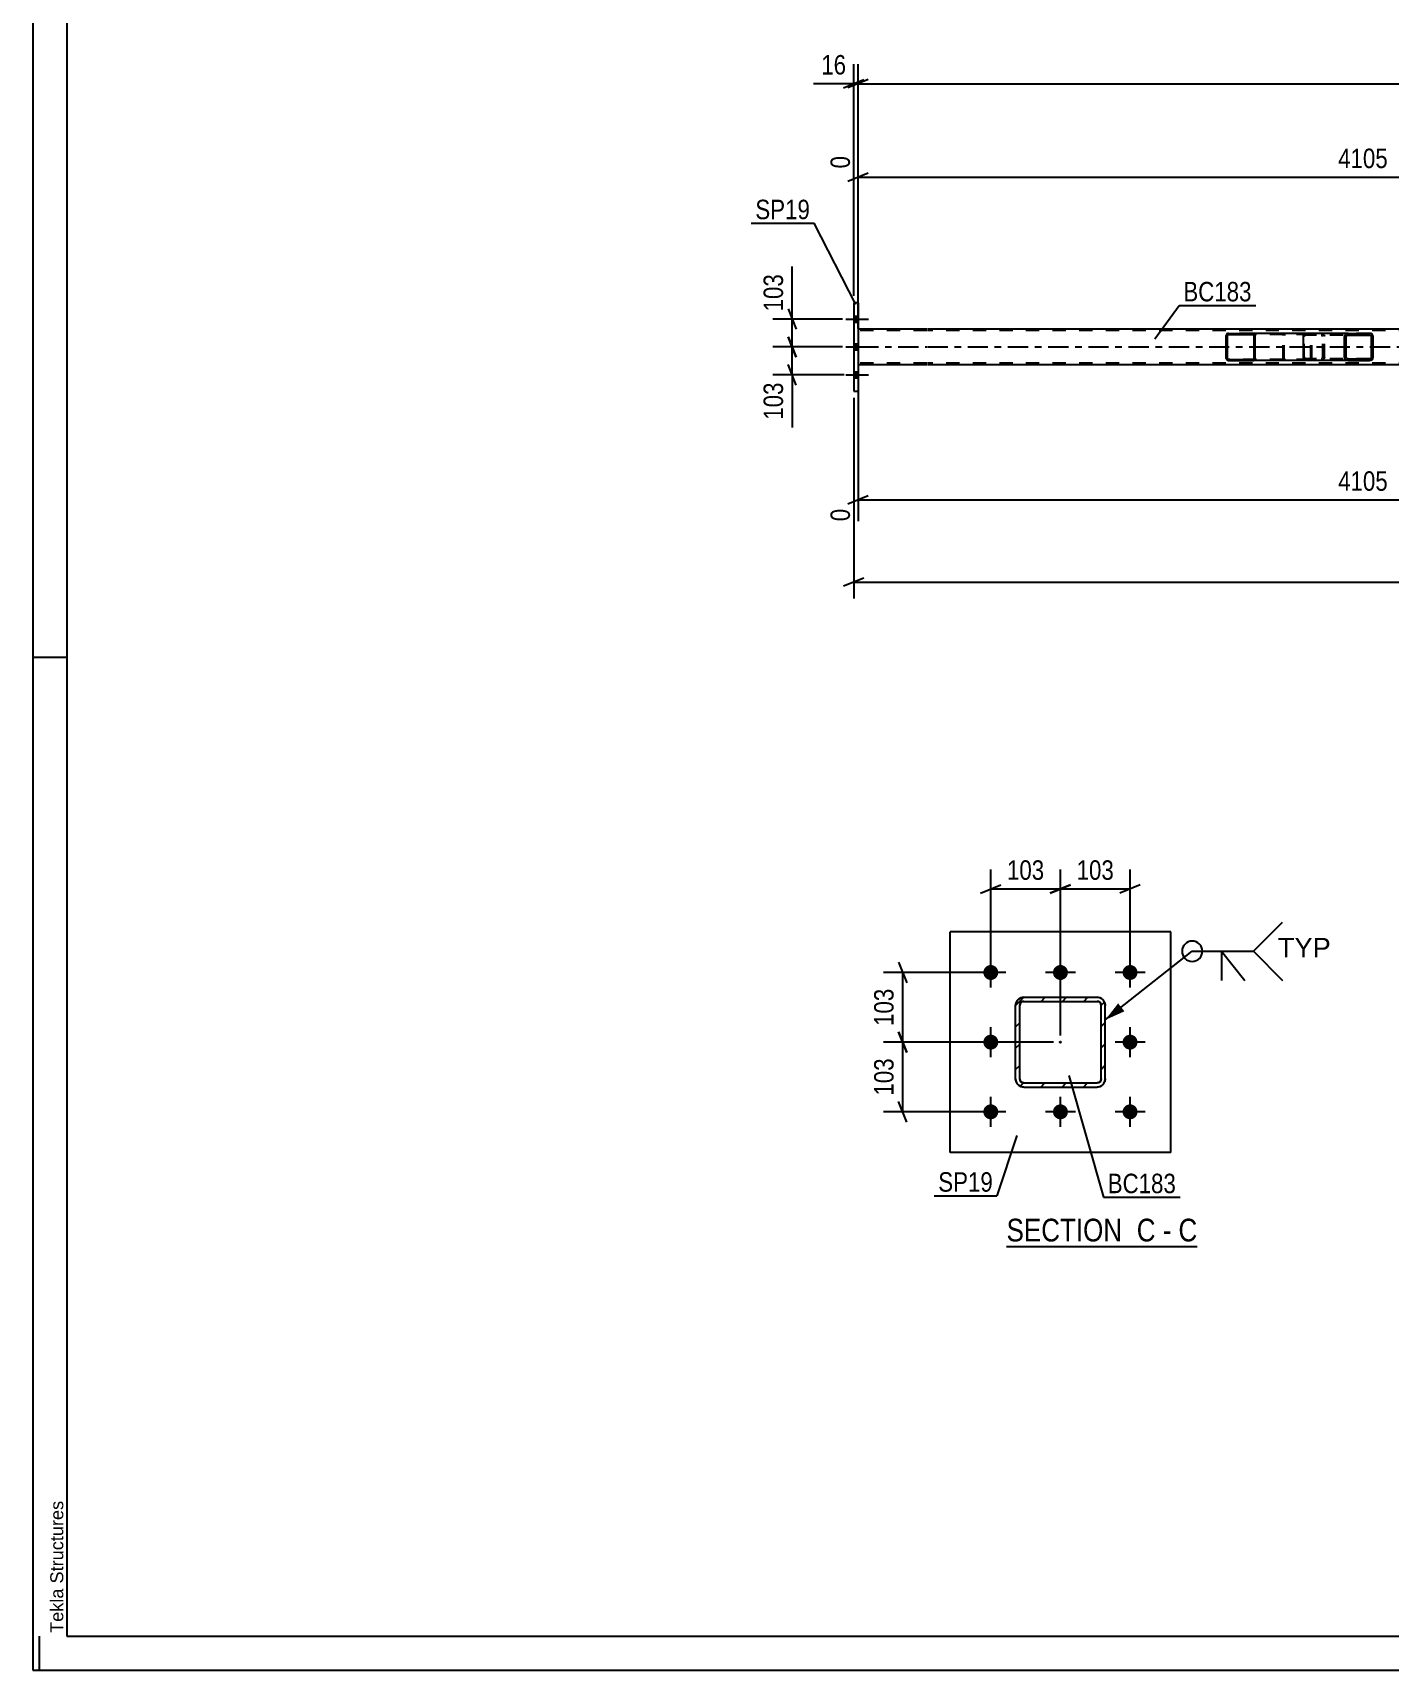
# Model space of a CAD drawing. Header units: millimetres. Extents: x -85 to 756, y -411 to 183.
# Drawn here: x -84.8 to 114.8, y -411.3 to -170.3 of the extents above; entities that cross this region are included whole.
import ezdxf

# ---------------------------------------------------------------- set-up
doc = ezdxf.new("R2010")
doc.units = ezdxf.units.MM
doc.linetypes.add('DXK_LINE_DOT2', pattern=[3.9198, 1.9599, -1.9599])
doc.linetypes.add('DXK_LINE_DOT3', pattern=[5.9187, 2.979, -0.9799, 0.9799, -0.9799])
doc.styles.add('Arial', font='ARIAL.TTF', dxfattribs={"height": 0.2})
doc.styles.add('Arial Narrow', font='ARIALN.TTF', dxfattribs={"height": 0.2})

# ---------------------------------------------------------------- blocks, each defined once
blk = doc.blocks.new('Unknown-814185790-1133')
at = {"color": 5, "linetype": 'Continuous'}
for p, q in [((-84.85, 182.74), (-84.85, -411.26)), ((-79.85, 177.74), (-79.85, -406.26)), ((-79.85, -262.26), (-84.85, -262.26)), ((-83.85, -411.26), (-83.85, -406.26)), ((-79.85, -406.26), (751.15, -406.26)), ((-84.85, -411.26), (756.15, -411.26))]:
    blk.add_line(p, q, dxfattribs=at)
at = {"color": 174, "linetype": 'Continuous', "style": 'Arial'}
blk.add_text('Tekla Structures', height=1.9102, rotation=90, dxfattribs=at).set_placement((-80.35, -405.76))
blk = doc.blocks.new('Unknown-814185790-15 - 12416')
at = {"color": 6, "linetype": 'Continuous'}
blk.add_line((58.48, -348.91), (86.55, -348.91), dxfattribs=at)
at = {"color": 0, "linetype": 'Continuous'}
blk.add_wipeout([(76.59, -348.16), (76.59, -344.66), (58.48, -344.66), (58.48, -348.16)], dxfattribs=at)
at = {"color": 7, "linetype": 'Continuous', "style": 'Arial Narrow'}
blk.add_text('SECTION ', height=3.34, dxfattribs=at).set_placement((58.48, -348.16))
at = {"color": 0, "linetype": 'Continuous'}
blk.add_wipeout([(80.41, -348.16), (80.41, -344.66), (77.64, -344.66), (77.64, -348.16)], dxfattribs=at)
blk.add_wipeout([(82.73, -348.16), (82.73, -344.66), (81.46, -344.66), (81.46, -348.16)], dxfattribs=at)
at = {"color": 7, "linetype": 'Continuous', "style": 'Arial Narrow'}
for s, p in [('C', (77.64, -348.16)), ('-', (81.46, -348.16))]:
    blk.add_text(s, height=3.34, dxfattribs=at).set_placement(p)
at = {"color": 0, "linetype": 'Continuous'}
blk.add_wipeout([(86.55, -348.16), (86.55, -344.66), (83.78, -344.66), (83.78, -348.16)], dxfattribs=at)
at = {"color": 7, "linetype": 'Continuous', "style": 'Arial Narrow'}
blk.add_text('C', height=3.34, dxfattribs=at).set_placement((83.78, -348.16))
blk = doc.blocks.new('Part-814185790-5575 - 5445')
at = {"linetype": 'Continuous'}
h = blk.add_hatch(dxfattribs=at)
h.set_pattern_fill('', scale=0.7, style=0, pattern_type=0)
h.set_pattern_definition([(45, (95.0525, -214.747), (-1.57154, 1.57154), [])])
h.paths.add_polyline_path([(95.08, -214.87), (95.05, -214.75), (94.98, -214.64), (94.87, -214.57), (94.74, -214.55), (91.16, -214.55), (91.03, -214.57), (90.92, -214.64), (90.85, -214.75), (90.82, -214.87), (90.82, -218.23), (90.85, -218.35), (90.92, -218.46), (91.03, -218.53), (91.16, -218.55), (94.74, -218.55), (94.87, -218.53), (94.98, -218.46), (95.05, -218.35), (95.08, -218.23)])
h.paths.add_polyline_path([(94.9, -218.29), (94.86, -218.34), (94.8, -218.38), (94.74, -218.39), (91.16, -218.39), (91.1, -218.38), (91.04, -218.34), (91, -218.29), (90.99, -218.23), (90.99, -214.87), (91, -214.81), (91.04, -214.76), (91.1, -214.72), (91.16, -214.71), (94.74, -214.71), (94.8, -214.72), (94.86, -214.76), (94.9, -214.81), (94.91, -214.87), (94.91, -218.23)])
at = {"color": 2, "linetype": 'Continuous'}
for p, q in [((90.85, -214.75), (90.82, -214.87)), ((90.82, -218.23), (90.82, -214.87)), ((90.99, -214.87), (91, -214.81)), ((90.99, -218.23), (90.99, -214.87)), ((91, -214.81), (91.04, -214.76)), ((91.16, -214.55), (91.03, -214.57)), ((91.04, -214.76), (91.1, -214.72)), ((91.1, -214.72), (91.16, -214.71)), ((91.16, -214.55), (94.74, -214.55)), ((91.16, -214.71), (94.74, -214.71)), ((102.44, -214.55), (94.74, -214.55)), ((94.87, -214.57), (94.74, -214.55)), ((94.74, -214.71), (94.8, -214.72)), ((94.8, -214.72), (94.86, -214.76)), ((94.86, -214.76), (94.9, -214.81)), ((94.9, -214.81), (94.91, -214.87)), ((94.91, -218.23), (94.91, -214.87)), ((95.08, -214.87), (95.05, -214.75)), ((95.08, -218.23), (95.08, -214.87)), ((90.82, -218.23), (90.85, -218.35)), ((91, -218.29), (90.99, -218.23)), ((91.04, -218.34), (91, -218.29)), ((91.03, -218.53), (91.16, -218.55)), ((91.1, -218.38), (91.04, -218.34)), ((91.16, -218.39), (91.1, -218.38)), ((91.16, -218.39), (94.74, -218.39)), ((91.16, -218.55), (94.74, -218.55)), ((94.8, -218.38), (94.74, -218.39)), ((94.74, -218.55), (94.87, -218.53)), ((102.44, -218.55), (94.74, -218.55)), ((94.86, -218.34), (94.8, -218.38)), ((94.9, -218.29), (94.86, -218.34)), ((94.91, -218.23), (94.9, -218.29)), ((95.05, -218.35), (95.08, -218.23))]:
    blk.add_line(p, q, dxfattribs=at)
at = {"color": 7, "linetype": 'DXK_LINE_DOT2'}
for p, q in [((94.74, -214.55), (91.16, -214.55)), ((103.09, -214.71), (91.16, -214.71)), ((99.17, -214.87), (99.2, -214.75)), ((99.17, -218.23), (99.17, -214.87)), ((99.35, -214.81), (99.34, -214.87)), ((99.34, -218.23), (99.34, -214.87)), ((99.39, -214.76), (99.35, -214.81)), ((99.38, -214.57), (99.51, -214.55)), ((99.39, -214.76), (99.41, -214.75)), ((99.41, -214.75), (99.45, -214.72)), ((99.45, -214.72), (99.51, -214.71)), ((103.09, -214.55), (102.44, -214.55)), ((103.09, -214.55), (103.22, -214.57)), ((103.15, -214.72), (103.09, -214.71)), ((103.21, -214.76), (103.15, -214.72)), ((103.24, -214.81), (103.21, -214.76)), ((103.26, -214.87), (103.24, -214.81)), ((103.26, -218.23), (103.26, -214.87)), ((103.4, -214.75), (103.42, -214.85)), ((103.42, -214.85), (103.43, -214.87)), ((103.43, -218.23), (103.43, -214.87)), ((103.09, -218.39), (91.16, -218.39)), ((94.74, -218.55), (91.16, -218.55)), ((99.2, -218.35), (99.17, -218.23)), ((99.34, -218.23), (99.35, -218.29)), ((99.35, -218.29), (99.39, -218.34)), ((99.51, -218.55), (99.38, -218.53)), ((99.39, -218.34), (99.41, -218.35)), ((99.41, -218.35), (99.45, -218.38)), ((99.45, -218.38), (99.51, -218.39)), ((103.09, -218.55), (102.44, -218.55)), ((103.09, -218.39), (103.15, -218.38)), ((103.22, -218.53), (103.09, -218.55)), ((103.15, -218.38), (103.21, -218.34)), ((103.21, -218.34), (103.24, -218.29)), ((103.24, -218.29), (103.26, -218.23)), ((103.43, -218.23), (103.4, -218.35))]:
    blk.add_line(p, q, dxfattribs=at)
at = {"color": 2, "linetype": 'Continuous'}
for centre, start, end in [((91.15, -214.88), 110.7583, 155.68), ((94.75, -214.88), 24.32, 69.2417), ((91.15, -218.22), 204.32, 249.2417), ((94.75, -218.22), 290.7583, 335.68)]:
    blk.add_arc(centre, 0.331, start, end, dxfattribs=at)
at = {"color": 7, "linetype": 'DXK_LINE_DOT2'}
for centre, start, end in [((99.5, -214.88), 110.7583, 155.68), ((103.1, -214.88), 24.32, 69.2417), ((99.5, -218.22), 204.32, 249.2417), ((103.1, -218.22), 290.7583, 335.68)]:
    blk.add_arc(centre, 0.331, start, end, dxfattribs=at)
blk = doc.blocks.new('Part-814185790-5581 - 5445')
at = {"color": 2, "linetype": 'Continuous'}
for p, q in [((36.63, -210.05), (35.99, -210.05)), ((35.99, -210.05), (35.99, -223.05)), ((36.63, -210.05), (36.63, -223.05)), ((35.99, -223.05), (36.63, -223.05))]:
    blk.add_line(p, q, dxfattribs=at)
blk = doc.blocks.new('Part-814185790-5574 - 5445')
at = {"linetype": 'Continuous'}
h = blk.add_hatch(dxfattribs=at)
h.set_pattern_fill('', scale=0.7, style=0, pattern_type=0)
h.set_pattern_definition([(45, (112.3846, -214.8458), (-1.57154, 1.57154), [])])
h.paths.add_polyline_path([(112.42, -215.03), (112.38, -214.85), (112.28, -214.69), (112.11, -214.59), (111.92, -214.55), (108.74, -214.55), (108.54, -214.59), (108.38, -214.69), (108.27, -214.85), (108.23, -215.03), (108.23, -218.07), (108.27, -218.25), (108.38, -218.41), (108.54, -218.51), (108.74, -218.55), (111.92, -218.55), (112.11, -218.51), (112.28, -218.41), (112.38, -218.25), (112.42, -218.07)])
h.paths.add_polyline_path([(112.15, -218.16), (112.1, -218.24), (112.02, -218.29), (111.92, -218.31), (108.74, -218.31), (108.64, -218.29), (108.56, -218.24), (108.5, -218.16), (108.48, -218.07), (108.48, -215.03), (108.5, -214.94), (108.56, -214.86), (108.64, -214.81), (108.74, -214.79), (111.92, -214.79), (112.02, -214.81), (112.1, -214.86), (112.15, -214.94), (112.17, -215.03), (112.17, -218.07)])
at = {"color": 2, "linetype": 'Continuous'}
for p, q in [((102.16, -215.03), (102.19, -214.85)), ((102.16, -218.07), (102.16, -215.03)), ((102.19, -214.85), (102.24, -214.69)), ((102.24, -214.69), (102.33, -214.59)), ((102.33, -214.59), (102.44, -214.55)), ((108.74, -214.55), (102.44, -214.55)), ((108.27, -214.85), (108.23, -215.03)), ((108.23, -218.07), (108.23, -215.03)), ((108.48, -215.03), (108.5, -214.94)), ((108.48, -218.07), (108.48, -215.03)), ((108.5, -214.94), (108.56, -214.86)), ((108.74, -214.55), (108.54, -214.59)), ((108.56, -214.86), (108.64, -214.81)), ((108.64, -214.81), (108.74, -214.79)), ((108.74, -214.55), (111.92, -214.55)), ((108.74, -214.79), (111.92, -214.79)), ((112.11, -214.59), (111.92, -214.55)), ((111.92, -214.79), (112.02, -214.81)), ((112.02, -214.81), (112.1, -214.86)), ((112.1, -214.86), (112.15, -214.94)), ((112.15, -214.94), (112.17, -215.03)), ((112.17, -218.07), (112.17, -215.03)), ((112.42, -215.03), (112.38, -214.85)), ((112.42, -218.07), (112.42, -215.03)), ((102.19, -218.25), (102.16, -218.07)), ((102.24, -218.41), (102.19, -218.25)), ((102.33, -218.51), (102.24, -218.41)), ((102.44, -218.55), (102.33, -218.51)), ((108.74, -218.55), (102.44, -218.55)), ((108.23, -218.07), (108.27, -218.25)), ((108.5, -218.16), (108.48, -218.07)), ((108.56, -218.24), (108.5, -218.16)), ((108.54, -218.51), (108.74, -218.55)), ((108.64, -218.29), (108.56, -218.24)), ((108.74, -218.31), (108.64, -218.29)), ((108.74, -218.31), (111.92, -218.31)), ((108.74, -218.55), (111.92, -218.55)), ((112.02, -218.29), (111.92, -218.31)), ((111.92, -218.55), (112.11, -218.51)), ((112.1, -218.24), (112.02, -218.29)), ((112.15, -218.16), (112.1, -218.24)), ((112.17, -218.07), (112.15, -218.16)), ((112.38, -218.25), (112.42, -218.07))]:
    blk.add_line(p, q, dxfattribs=at)
at = {"color": 7, "linetype": 'DXK_LINE_DOT2'}
for p, q in [((102.31, -214.94), (102.3, -215.03)), ((102.3, -218.07), (102.3, -215.03)), ((102.34, -214.86), (102.31, -214.94)), ((102.38, -214.81), (102.34, -214.86)), ((102.44, -214.79), (102.38, -214.81)), ((111.92, -214.79), (102.44, -214.79)), ((103.43, -214.79), (103.43, -214.55)), ((104.77, -214.55), (104.96, -214.59)), ((104.87, -214.81), (104.77, -214.79)), ((104.95, -214.86), (104.87, -214.81)), ((105, -214.94), (104.95, -214.86)), ((105.02, -215.03), (105, -214.94)), ((105.02, -218.07), (105.02, -215.03)), ((105.23, -214.85), (105.27, -215.03)), ((105.27, -218.07), (105.27, -215.03)), ((111.92, -214.55), (108.74, -214.55)), ((102.3, -218.07), (102.31, -218.16)), ((102.31, -218.16), (102.34, -218.24)), ((102.34, -218.24), (102.38, -218.29)), ((102.38, -218.29), (102.44, -218.31)), ((111.92, -218.31), (102.44, -218.31)), ((103.43, -218.55), (103.43, -218.31)), ((104.77, -218.31), (104.87, -218.29)), ((104.96, -218.51), (104.77, -218.55)), ((104.87, -218.29), (104.95, -218.24)), ((104.95, -218.24), (105, -218.16)), ((105, -218.16), (105.02, -218.07)), ((105.27, -218.07), (105.23, -218.25)), ((111.92, -218.55), (108.74, -218.55))]:
    blk.add_line(p, q, dxfattribs=at)
for centre, start, end in [((104.78, -215.04), 23.8494, 68.8059), ((104.78, -218.05), 291.1941, 336.1506)]:
    blk.add_arc(centre, 0.492, start, end, dxfattribs=at)
at = {"color": 2, "linetype": 'Continuous'}
for centre, start, end in [((108.72, -215.04), 111.1941, 156.1506), ((111.93, -215.04), 23.8494, 68.8059), ((108.72, -218.05), 203.8494, 248.8059), ((111.93, -218.05), 291.1941, 336.1506)]:
    blk.add_arc(centre, 0.492, start, end, dxfattribs=at)
blk = doc.blocks.new('Part-814185790-5621 - 5445')
at = {"color": 2, "linetype": 'Continuous'}
for p, q in [((46.75, -213.91), (36.63, -213.91)), ((184.45, -213.91), (46.85, -213.91)), ((46.75, -219.19), (36.63, -219.19)), ((184.45, -219.19), (46.85, -219.19))]:
    blk.add_line(p, q, dxfattribs=at)
at = {"color": 7, "linetype": 'DXK_LINE_DOT2'}
for p, q in [((36.63, -213.91), (36.63, -219.19)), ((46.75, -214.15), (36.63, -214.15)), ((623.83, -214.15), (46.85, -214.15)), ((46.75, -218.95), (36.63, -218.95)), ((623.83, -218.95), (46.85, -218.95))]:
    blk.add_line(p, q, dxfattribs=at)
at = {"color": 7, "linetype": 'DXK_LINE_DOT3'}
for p, q in [((36.63, -216.55), (46.75, -216.55)), ((46.85, -216.55), (623.83, -216.55))]:
    blk.add_line(p, q, dxfattribs=at)
blk = doc.blocks.new('Bolt-814185790-5746 - 5445')
at = {"linetype": 'Continuous'}
for points in [[(36.63, -212.89), (36.63, -212.01), (35.99, -212.01), (35.99, -212.89)], [(36.63, -212.89), (36.63, -212.01), (35.99, -212.01), (35.99, -212.89)], [(36.63, -212.89), (36.63, -212.01), (35.99, -212.01), (35.99, -212.89)], [(36.63, -216.99), (36.63, -216.11), (35.99, -216.11), (35.99, -216.99)], [(36.63, -216.99), (36.63, -216.11), (35.99, -216.11), (35.99, -216.99)], [(36.63, -221.09), (36.63, -220.21), (35.99, -220.21), (35.99, -221.09)], [(36.63, -221.09), (36.63, -220.21), (35.99, -220.21), (35.99, -221.09)], [(36.63, -221.09), (36.63, -220.21), (35.99, -220.21), (35.99, -221.09)]]:
    blk.add_hatch(color=1, dxfattribs=at).paths.add_polyline_path(points)
at = {"color": 1, "linetype": 'Continuous'}
for p, q in [((35.99, -212.01), (36.63, -212.01)), ((35.99, -212.01), (36.63, -212.01)), ((35.99, -212.01), (36.63, -212.01)), ((34.83, -212.45), (38.15, -212.45)), ((34.83, -212.45), (38.15, -212.45)), ((34.83, -212.45), (38.15, -212.45)), ((35.99, -212.89), (36.63, -212.89)), ((35.99, -212.89), (36.63, -212.89)), ((35.99, -212.89), (36.63, -212.89)), ((34.83, -216.55), (38.15, -216.55)), ((34.83, -216.55), (38.15, -216.55)), ((35.99, -216.11), (36.63, -216.11)), ((35.99, -216.11), (36.63, -216.11)), ((35.99, -216.99), (36.63, -216.99)), ((35.99, -216.99), (36.63, -216.99)), ((34.83, -220.65), (38.15, -220.65)), ((34.83, -220.65), (38.15, -220.65)), ((34.83, -220.65), (38.15, -220.65)), ((35.99, -220.21), (36.63, -220.21)), ((35.99, -220.21), (36.63, -220.21)), ((35.99, -220.21), (36.63, -220.21)), ((35.99, -221.09), (36.63, -221.09)), ((35.99, -221.09), (36.63, -221.09)), ((35.99, -221.09), (36.63, -221.09))]:
    blk.add_line(p, q, dxfattribs=at)
blk = doc.blocks.new('Bolt-814185790-12542 - 12416')
at = {"linetype": 'Continuous'}
for points in [[(56.16, -309.69, -1), (56.16, -307.49, -1)], [(66.41, -309.69, -1), (66.41, -307.49, -1)], [(76.66, -309.69, -1), (76.66, -307.49, -1)], [(56.16, -319.94, -1), (56.16, -317.74, -1)], [(76.66, -319.94, -1), (76.66, -317.74, -1)], [(56.16, -330.19, -1), (56.16, -327.99, -1)], [(66.41, -330.19, -1), (66.41, -327.99, -1)], [(76.66, -330.19, -1), (76.66, -327.99, -1)]]:
    blk.add_hatch(color=1, dxfattribs=at).paths.add_polyline_path(points)
at = {"color": 1, "linetype": 'Continuous'}
for p, q in [((56.16, -310.79), (56.16, -306.39)), ((66.41, -310.79), (66.41, -306.39)), ((76.66, -310.79), (76.66, -306.39)), ((58.36, -308.59), (53.96, -308.59)), ((68.61, -308.59), (64.21, -308.59)), ((78.86, -308.59), (74.46, -308.59)), ((56.16, -321.04), (56.16, -316.64)), ((76.66, -321.04), (76.66, -316.64)), ((58.36, -318.84), (53.96, -318.84)), ((78.86, -318.84), (74.46, -318.84)), ((56.16, -331.29), (56.16, -326.89)), ((66.41, -331.29), (66.41, -326.89)), ((76.66, -331.29), (76.66, -326.89)), ((58.36, -329.09), (53.96, -329.09)), ((68.61, -329.09), (64.21, -329.09)), ((78.86, -329.09), (74.46, -329.09))]:
    blk.add_line(p, q, dxfattribs=at)
blk = doc.blocks.new('Part-814185790-12430 - 12416')
at = {"linetype": 'Continuous'}
h = blk.add_hatch(dxfattribs=at)
h.set_pattern_fill('', scale=0.7, style=0, pattern_type=0)
h.set_pattern_definition([(45, (61.011, -312.2377), (-1.57154, 1.57154), [])])
h.paths.add_polyline_path([(71.81, -312.24), (61.01, -312.24), (60.55, -312.33), (60.16, -312.59), (59.9, -312.98), (59.81, -313.44), (59.81, -324.24), (59.9, -324.7), (60.16, -325.09), (60.55, -325.35), (61.01, -325.44), (71.81, -325.44), (72.27, -325.35), (72.66, -325.09), (72.92, -324.7), (73.01, -324.24), (73.01, -313.44), (72.92, -312.98), (72.66, -312.59), (72.27, -312.33)])
h.paths.add_polyline_path([(72.37, -313.21), (72.41, -313.44), (72.41, -324.24), (72.37, -324.47), (72.24, -324.66), (72.04, -324.79), (71.81, -324.84), (61.01, -324.84), (60.78, -324.79), (60.59, -324.66), (60.46, -324.47), (60.41, -324.24), (60.41, -313.44), (60.46, -313.21), (60.59, -313.01), (60.78, -312.88), (61.01, -312.84), (71.81, -312.84), (72.04, -312.88), (72.24, -313.01)])
blk.add_hatch(color=30, dxfattribs=at).paths.add_polyline_path([(66.41, -318.94, -1), (66.41, -318.74, -1)])
at = {"color": 7, "linetype": 'DXK_LINE_DOT2'}
for p, q in [((59.81, -313.44), (59.9, -312.98)), ((60.46, -313.21), (60.41, -313.44)), ((60.59, -313.01), (60.46, -313.21)), ((60.55, -312.33), (61.01, -312.24)), ((60.78, -312.88), (60.59, -313.01)), ((61.01, -312.84), (60.78, -312.88)), ((61.01, -312.24), (71.81, -312.24)), ((61.01, -312.84), (71.81, -312.84)), ((71.81, -312.24), (72.27, -312.33)), ((72.04, -312.88), (71.81, -312.84)), ((72.24, -313.01), (72.04, -312.88)), ((72.37, -313.21), (72.24, -313.01)), ((72.41, -313.44), (72.37, -313.21)), ((72.92, -312.98), (73.01, -313.44)), ((59.81, -324.24), (59.81, -313.44)), ((60.41, -324.24), (60.41, -313.44)), ((72.41, -324.24), (72.41, -313.44)), ((73.01, -324.24), (73.01, -313.44)), ((59.9, -324.7), (59.81, -324.24)), ((60.41, -324.24), (60.46, -324.47)), ((60.46, -324.47), (60.59, -324.66)), ((60.59, -324.66), (60.78, -324.79)), ((60.78, -324.79), (61.01, -324.84)), ((61.01, -324.84), (71.81, -324.84)), ((71.81, -324.84), (72.04, -324.79)), ((72.04, -324.79), (72.24, -324.66)), ((72.24, -324.66), (72.37, -324.47)), ((72.37, -324.47), (72.41, -324.24)), ((73.01, -324.24), (72.92, -324.7)), ((61.01, -325.44), (60.55, -325.35)), ((61.01, -325.44), (71.81, -325.44)), ((72.27, -325.35), (71.81, -325.44))]:
    blk.add_line(p, q, dxfattribs=at)
at = {"color": 2, "linetype": 'Continuous'}
for p, q in [((59.9, -312.98), (59.81, -313.44)), ((60.41, -313.44), (60.46, -313.21)), ((60.46, -313.21), (60.59, -313.01)), ((61.01, -312.24), (60.55, -312.33)), ((60.59, -313.01), (60.78, -312.88)), ((60.78, -312.88), (61.01, -312.84)), ((61.01, -312.24), (71.81, -312.24)), ((61.01, -312.84), (71.81, -312.84)), ((72.27, -312.33), (71.81, -312.24)), ((71.81, -312.84), (72.04, -312.88)), ((72.04, -312.88), (72.24, -313.01)), ((72.24, -313.01), (72.37, -313.21)), ((72.37, -313.21), (72.41, -313.44)), ((73.01, -313.44), (72.92, -312.98)), ((59.81, -324.24), (59.81, -313.44)), ((60.41, -324.24), (60.41, -313.44)), ((72.41, -324.24), (72.41, -313.44)), ((73.01, -324.24), (73.01, -313.44)), ((59.81, -324.24), (59.9, -324.7)), ((60.46, -324.47), (60.41, -324.24)), ((60.59, -324.66), (60.46, -324.47)), ((60.78, -324.79), (60.59, -324.66)), ((61.01, -324.84), (60.78, -324.79)), ((61.01, -324.84), (71.81, -324.84)), ((72.04, -324.79), (71.81, -324.84)), ((72.24, -324.66), (72.04, -324.79)), ((72.37, -324.47), (72.24, -324.66)), ((72.41, -324.24), (72.37, -324.47)), ((72.92, -324.7), (73.01, -324.24)), ((60.55, -325.35), (61.01, -325.44)), ((61.01, -325.44), (71.81, -325.44)), ((71.81, -325.44), (72.27, -325.35))]:
    blk.add_line(p, q, dxfattribs=at)
at = {"color": 7, "linetype": 'DXK_LINE_DOT3'}
blk.add_line((66.41, -318.84), (66.41, -318.84), dxfattribs=at)
at = {"color": 30, "linetype": 'DXK_LINE_DOT3'}
blk.add_line((66.41, -318.84), (66.41, -318.84), dxfattribs=at)
at = {"color": 30, "linetype": 'Continuous'}
blk.add_circle((66.41, -318.84), 0.1, dxfattribs=at)
at = {"color": 7, "linetype": 'DXK_LINE_DOT2'}
for centre, start, end in [((61.01, -313.44), 112.5, 157.5), ((71.81, -313.44), 22.5, 67.5), ((61.01, -324.24), 202.5, 247.5), ((71.81, -324.24), 292.5, 337.5)]:
    blk.add_arc(centre, 1.2, start, end, dxfattribs=at)
at = {"color": 2, "linetype": 'Continuous'}
for centre, start, end in [((61.01, -313.44), 112.5, 157.5), ((71.81, -313.44), 22.5, 67.5), ((61.01, -324.24), 202.5, 247.5), ((71.81, -324.24), 292.5, 337.5)]:
    blk.add_arc(centre, 1.2, start, end, dxfattribs=at)
blk = doc.blocks.new('Part-814185790-12433 - 12416')
at = {"color": 2, "linetype": 'Continuous'}
for p, q in [((82.66, -302.59), (50.16, -302.59)), ((50.16, -335.09), (50.16, -302.59)), ((82.66, -335.09), (82.66, -302.59)), ((82.66, -335.09), (50.16, -335.09))]:
    blk.add_line(p, q, dxfattribs=at)
blk = doc.blocks.new('StraightDimension-814185790-7972 - 5445')
at = {"color": 7, "linetype": 'Continuous'}
for p, q in [((36.63, -209.05), (36.63, -174.96)), ((38.13, -177.21), (35.13, -178.41)), ((36.63, -177.81), (634.05, -177.81))]:
    blk.add_line(p, q, dxfattribs=at)
blk = doc.blocks.new('StraightDimension-814185790-5782 - 5445')
at = {"color": 7, "linetype": 'Continuous'}
for p, q in [((185.25, -204.51), (185.25, -182.97)), ((36.63, -213.84), (36.63, -188.45)), ((38.13, -190.98), (35.13, -192.18)), ((36.63, -191.58), (185.25, -191.58)), ((183.75, -192.18), (186.75, -190.98))]:
    blk.add_line(p, q, dxfattribs=at)
at = {"color": 0, "linetype": 'Continuous'}
for points in [[(184.65, -182.37), (180.45, -182.37), (180.45, -190.88), (184.65, -190.88)], [(36.03, -187.85), (31.83, -187.85), (31.83, -190.88), (36.03, -190.88)]]:
    blk.add_wipeout(points, dxfattribs=at)
at = {"color": 0}
blk.add_wipeout([(115.19, -190.83), (115.19, -186.63), (106.68, -186.63), (106.68, -190.83)], dxfattribs=at)
at = {"color": 3, "linetype": 'Continuous', "style": 'Arial Narrow'}
for s, height, p in [('4105', 2.863, (184.05, -190.28)), ('0', 2.86, (35.43, -190.28))]:
    blk.add_text(s, height=height, rotation=90.0002, dxfattribs=at).set_placement(p)
at = {"color": 3, "style": 'Arial Narrow'}
blk.add_text('4105', height=2.863, dxfattribs=at).set_placement((107.28, -190.23))
blk = doc.blocks.new('StraightDimension-814185790-5809 - 5445')
at = {"color": 7, "linetype": 'Continuous'}
for p, q in [((36.63, -219.33), (36.63, -242.19)), ((185.25, -228.59), (185.25, -247.67)), ((38.13, -238.46), (35.13, -239.66)), ((183.75, -239.66), (186.75, -238.46)), ((36.63, -239.06), (185.25, -239.06))]:
    blk.add_line(p, q, dxfattribs=at)
at = {"color": 0}
blk.add_wipeout([(115.19, -238.31), (115.19, -234.11), (106.68, -234.11), (106.68, -238.31)], dxfattribs=at)
at = {"color": 0, "linetype": 'Continuous'}
for points in [[(36.03, -239.76), (31.83, -239.76), (31.83, -242.79), (36.03, -242.79)], [(184.65, -239.76), (180.45, -239.76), (180.45, -248.27), (184.65, -248.27)]]:
    blk.add_wipeout(points, dxfattribs=at)
at = {"color": 3, "style": 'Arial Narrow'}
blk.add_text('4105', height=2.863, dxfattribs=at).set_placement((107.28, -237.71))
at = {"color": 3, "linetype": 'Continuous', "style": 'Arial Narrow'}
for s, height, p in [('0', 2.86, (35.43, -242.19)), ('4105', 2.863, (184.05, -247.67))]:
    blk.add_text(s, height=height, rotation=90.0002, dxfattribs=at).set_placement(p)
blk = doc.blocks.new('StraightDimension-814185790-5846 - 5445')
at = {"color": 7, "linetype": 'Continuous'}
for p, q in [((35.99, -224.05), (35.99, -253.56)), ((37.49, -250.56), (34.49, -251.76)), ((35.99, -251.16), (634.69, -251.16))]:
    blk.add_line(p, q, dxfattribs=at)
blk = doc.blocks.new('StraightDimension-814185790-7973 - 5445')
at = {"color": 7, "linetype": 'Continuous'}
for p, q in [((35.99, -209.05), (35.99, -174.96)), ((36.63, -209.05), (36.63, -174.96)), ((34.49, -178.41), (37.49, -177.21)), ((38.13, -177.21), (35.13, -178.41)), ((35.99, -177.81), (36.63, -177.81))]:
    blk.add_line(p, q, dxfattribs=at)
at = {"color": 0}
blk.add_wipeout([(35.47, -177.06), (35.47, -172.86), (30.61, -172.86), (30.61, -177.06)], dxfattribs=at)
at = {"color": 7, "linetype": 'Continuous'}
blk.add_line((35.99, -177.81), (30.08, -177.81), dxfattribs=at)
blk.add_line((35.99, -177.81), (30.08, -177.81), dxfattribs=at)
at = {"color": 3, "style": 'Arial Narrow'}
blk.add_text('16', height=2.863, dxfattribs=at).set_placement((31.21, -176.46))
blk = doc.blocks.new('StraightDimension-814185790-12377 - 5445')
at = {"color": 7, "linetype": 'Continuous'}
for p, q in [((26.33, -210.95), (27.53, -213.95)), ((34.33, -212.45), (24.08, -212.45)), ((26.93, -216.55), (26.93, -212.45)), ((34.33, -216.55), (24.08, -216.55)), ((27.53, -218.05), (26.33, -215.05))]:
    blk.add_line(p, q, dxfattribs=at)
at = {"color": 0}
blk.add_wipeout([(26.18, -205.24), (21.98, -205.24), (21.98, -211.92), (26.18, -211.92)], dxfattribs=at)
at = {"color": 7, "linetype": 'Continuous'}
blk.add_line((26.93, -212.45), (26.93, -204.72), dxfattribs=at)
blk.add_line((26.93, -212.45), (26.93, -204.72), dxfattribs=at)
at = {"color": 3, "style": 'Arial Narrow'}
blk.add_text('103', height=2.863, rotation=90.0002, dxfattribs=at).set_placement((25.58, -211.32))
blk = doc.blocks.new('StraightDimension-814185790-12378 - 5445')
at = {"color": 7, "linetype": 'Continuous'}
for p, q in [((34.33, -216.55), (24.08, -216.55)), ((26.33, -215.05), (27.53, -218.05)), ((26.93, -220.65), (26.93, -216.55)), ((27.53, -222.15), (26.33, -219.15)), ((34.57, -220.65), (24.08, -220.65))]:
    blk.add_line(p, q, dxfattribs=at)
at = {"color": 0}
blk.add_wipeout([(26.18, -221.17), (21.98, -221.17), (21.98, -227.86), (26.18, -227.86)], dxfattribs=at)
at = {"color": 7, "linetype": 'Continuous'}
blk.add_line((26.93, -220.65), (26.93, -228.38), dxfattribs=at)
blk.add_line((26.93, -220.65), (26.93, -228.38), dxfattribs=at)
at = {"color": 3, "style": 'Arial Narrow'}
blk.add_text('103', height=2.863, rotation=90.0002, dxfattribs=at).set_placement((25.58, -227.26))
blk = doc.blocks.new('StraightDimension-814185790-12590 - 12416')
at = {"color": 7, "linetype": 'Continuous'}
for p, q in [((66.41, -317.84), (66.41, -293.45)), ((76.66, -307.59), (76.66, -293.45)), ((64.91, -296.9), (67.91, -295.7)), ((66.41, -296.3), (76.66, -296.3)), ((78.16, -295.7), (75.16, -296.9))]:
    blk.add_line(p, q, dxfattribs=at)
at = {"color": 0}
blk.add_wipeout([(74.88, -295.55), (74.88, -291.35), (68.19, -291.35), (68.19, -295.55)], dxfattribs=at)
at = {"color": 3, "style": 'Arial Narrow'}
blk.add_text('103', height=2.863, dxfattribs=at).set_placement((68.79, -294.95))
blk = doc.blocks.new('StraightDimension-814185790-12591 - 12416')
at = {"color": 7, "linetype": 'Continuous'}
for p, q in [((56.16, -307.59), (56.16, -293.45)), ((66.41, -317.84), (66.41, -293.45)), ((54.66, -296.9), (57.66, -295.7)), ((56.16, -296.3), (66.41, -296.3)), ((67.91, -295.7), (64.91, -296.9))]:
    blk.add_line(p, q, dxfattribs=at)
at = {"color": 0}
blk.add_wipeout([(64.63, -295.55), (64.63, -291.35), (57.94, -291.35), (57.94, -295.55)], dxfattribs=at)
at = {"color": 3, "style": 'Arial Narrow'}
blk.add_text('103', height=2.863, dxfattribs=at).set_placement((58.54, -294.95))
blk = doc.blocks.new('StraightDimension-814185790-12609 - 12416')
at = {"color": 7, "linetype": 'Continuous'}
for p, q in [((42.6, -307.09), (43.8, -310.09)), ((55.16, -308.59), (40.35, -308.59)), ((43.2, -318.84), (43.2, -308.59)), ((43.8, -320.34), (42.6, -317.34)), ((65.41, -318.84), (40.35, -318.84))]:
    blk.add_line(p, q, dxfattribs=at)
at = {"color": 0}
blk.add_wipeout([(42.45, -310.37), (38.25, -310.37), (38.25, -317.05), (42.45, -317.05)], dxfattribs=at)
at = {"color": 3, "style": 'Arial Narrow'}
blk.add_text('103', height=2.863, rotation=90.0002, dxfattribs=at).set_placement((41.85, -316.45))
blk = doc.blocks.new('StraightDimension-814185790-12610 - 12416')
at = {"color": 7, "linetype": 'Continuous'}
for p, q in [((42.6, -317.34), (43.8, -320.34)), ((65.41, -318.84), (40.35, -318.84)), ((43.2, -329.09), (43.2, -318.84)), ((43.8, -330.59), (42.6, -327.59)), ((55.16, -329.09), (40.35, -329.09))]:
    blk.add_line(p, q, dxfattribs=at)
at = {"color": 0}
blk.add_wipeout([(42.45, -320.62), (38.25, -320.62), (38.25, -327.3), (42.45, -327.3)], dxfattribs=at)
at = {"color": 3, "style": 'Arial Narrow'}
blk.add_text('103', height=2.863, rotation=90.0002, dxfattribs=at).set_placement((41.85, -326.7))
blk = doc.blocks.new('Mark-814185790-5577 - 5445')
at = {"color": 0}
blk.add_wipeout([(29.54, -197.75), (29.54, -194.75), (21.51, -194.75), (21.51, -197.75)], dxfattribs=at)
blk.add_wipeout([(29.54, -197.75), (29.54, -194.75), (21.51, -194.75), (21.51, -197.75)], dxfattribs=at)
at = {"color": 30, "linetype": 'Continuous'}
for p in [(20.91, -198.35), (36.28, -210.32)]:
    blk.add_line(p, (30.14, -198.35), dxfattribs=at)
at = {"color": 3, "style": 'Arial Narrow'}
blk.add_text('SP19', height=2.863, dxfattribs=at).set_placement((21.51, -197.75))
blk = doc.blocks.new('Mark-814185790-5617 - 5445')
at = {"color": 0}
blk.add_wipeout([(94.55, -209.84), (94.55, -206.84), (84.5, -206.84), (84.5, -209.84)], dxfattribs=at)
blk.add_wipeout([(94.55, -209.84), (94.55, -206.84), (84.5, -206.84), (84.5, -209.84)], dxfattribs=at)
at = {"color": 30, "linetype": 'Continuous'}
for p, q in [((80.28, -215.34), (83.9, -210.44)), ((83.9, -210.44), (95.15, -210.44))]:
    blk.add_line(p, q, dxfattribs=at)
at = {"color": 3, "style": 'Arial Narrow'}
blk.add_text('BC183', height=2.863, dxfattribs=at).set_placement((84.5, -209.84))
blk = doc.blocks.new('Mark-814185790-12657 - 12416')
at = {"color": 0}
blk.add_wipeout([(83.41, -341.06), (83.41, -338.06), (73.37, -338.06), (73.37, -341.06)], dxfattribs=at)
blk.add_wipeout([(83.41, -341.06), (83.41, -338.06), (73.37, -338.06), (73.37, -341.06)], dxfattribs=at)
at = {"color": 30, "linetype": 'Continuous'}
for p, q in [((67.66, -323.73), (72.77, -341.66)), ((72.77, -341.66), (84.01, -341.66))]:
    blk.add_line(p, q, dxfattribs=at)
at = {"color": 3, "style": 'Arial Narrow'}
blk.add_text('BC183', height=2.863, dxfattribs=at).set_placement((73.37, -341.06))
blk = doc.blocks.new('Mark-814185790-12660 - 12416')
at = {"color": 0}
blk.add_wipeout([(56.47, -340.84), (56.47, -337.84), (48.43, -337.84), (48.43, -340.84)], dxfattribs=at)
blk.add_wipeout([(56.47, -340.84), (56.47, -337.84), (48.43, -337.84), (48.43, -340.84)], dxfattribs=at)
at = {"color": 30, "linetype": 'Continuous'}
for p in [(60.01, -332.57), (47.83, -341.44)]:
    blk.add_line(p, (57.07, -341.44), dxfattribs=at)
at = {"color": 3, "style": 'Arial Narrow'}
blk.add_text('SP19', height=2.863, dxfattribs=at).set_placement((48.43, -340.84))
blk = doc.blocks.new('WeldMark-814185790-12679 - 12416')
at = {"linetype": 'Continuous'}
blk.add_hatch(color=30, dxfattribs=at).paths.add_polyline_path([(75.83, -314.3), (73.01, -315.57), (74.9, -313.13)])
at = {"color": 30, "linetype": 'Continuous'}
for p, q in [((73.01, -315.57), (85.81, -305.46)), ((85.81, -305.46), (94.81, -305.46))]:
    blk.add_line(p, q, dxfattribs=at)
at = {"color": 3, "linetype": 'Continuous'}
for q in [(93.53, -309.75), (90.1, -309.75)]:
    blk.add_line((90.1, -305.46), q, dxfattribs=at)
for start, end in [(90, 270), (270, 90)]:
    blk.add_arc((85.81, -305.46), 1.5, start, end, dxfattribs=at)
at = {"color": 0, "linetype": 'Continuous'}
blk.add_wipeout([(106.19, -306.36), (106.19, -303.36), (98.41, -303.36), (98.41, -306.36)], dxfattribs=at)
blk.add_wipeout([(106.19, -306.36), (106.19, -303.36), (98.41, -303.36), (98.41, -306.36)], dxfattribs=at)
at = {"color": 3, "linetype": 'Continuous'}
for q in [(99.1, -301.18), (99.1, -309.75)]:
    blk.add_line((94.81, -305.46), q, dxfattribs=at)
at = {"color": 3, "linetype": 'Continuous', "style": 'Arial'}
blk.add_text('TYP', height=2.865, dxfattribs=at).set_placement((98.41, -306.36))

msp = doc.modelspace()

# ---------------------------------------------------------------- block references
for name in ['Unknown-814185790-1133', 'Bolt-814185790-5746 - 5445', 'Part-814185790-5581 - 5445', 'Part-814185790-5621 - 5445', 'Part-814185790-5575 - 5445', 'Part-814185790-5574 - 5445', 'Part-814185790-12433 - 12416', 'Bolt-814185790-12542 - 12416', 'Part-814185790-12430 - 12416']:
    msp.add_blockref(name, (0, 0))

# ---------------------------------------------------------------- next in the draw order: block references
for name in ['StraightDimension-814185790-7972 - 5445', 'StraightDimension-814185790-5809 - 5445', 'StraightDimension-814185790-12590 - 12416', 'Mark-814185790-12657 - 12416', 'Mark-814185790-12660 - 12416', 'Unknown-814185790-15 - 12416']:
    msp.add_blockref(name, (0, 0))

# ---------------------------------------------------------------- next in the draw order: block references
for name in ['StraightDimension-814185790-5782 - 5445', 'StraightDimension-814185790-5846 - 5445', 'StraightDimension-814185790-12591 - 12416', 'WeldMark-814185790-12679 - 12416']:
    msp.add_blockref(name, (0, 0))

# ---------------------------------------------------------------- next in the draw order: block references
for name in ['StraightDimension-814185790-7973 - 5445', 'Mark-814185790-5617 - 5445', 'StraightDimension-814185790-12609 - 12416']:
    msp.add_blockref(name, (0, 0))

# ---------------------------------------------------------------- next in the draw order: block references
for name in ['StraightDimension-814185790-12377 - 5445', 'StraightDimension-814185790-12610 - 12416']:
    msp.add_blockref(name, (0, 0))

# ---------------------------------------------------------------- next in the draw order: block references
for name in ['Mark-814185790-5577 - 5445', 'StraightDimension-814185790-12378 - 5445']:
    msp.add_blockref(name, (0, 0))

doc.saveas('drawing.dxf')
